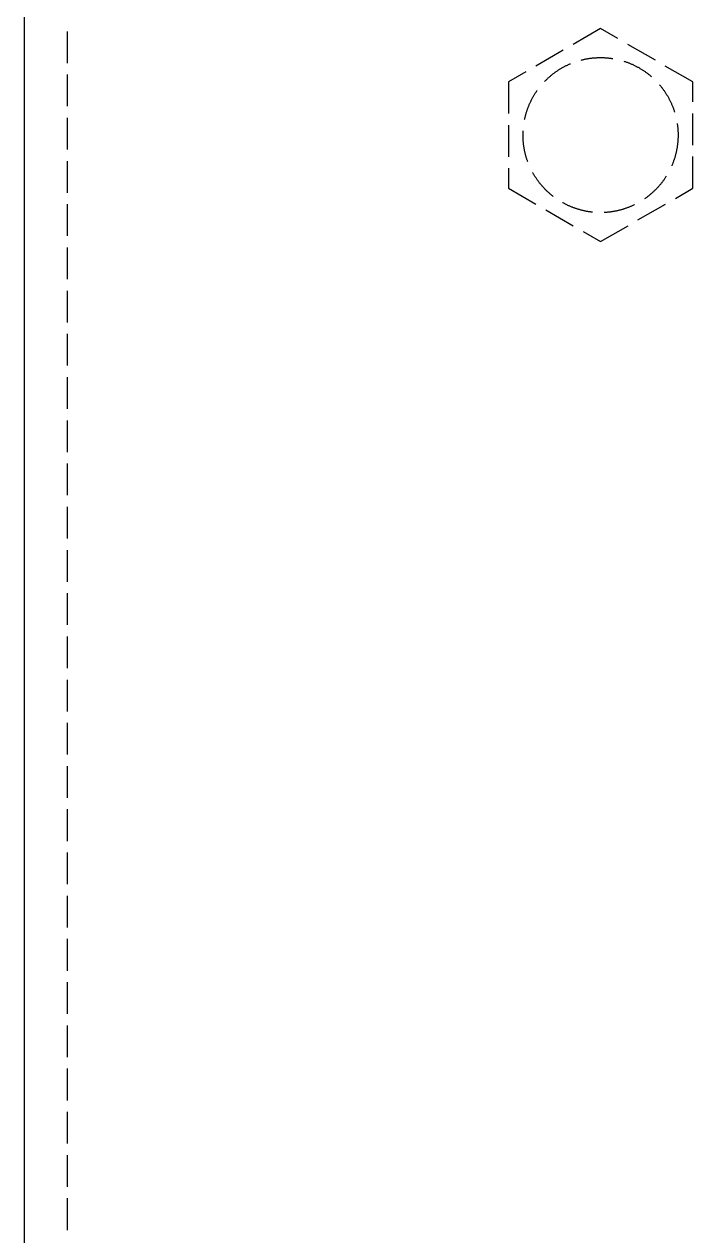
# Model space of a CAD drawing. Extents: x 24 to 486, y -395 to -55.
# Drawn here: x 134.5 to 157.7, y -269 to -226.95 of the extents above; entities that cross this region are included whole.
import ezdxf

# ---------------------------------------------------------------- set-up
doc = ezdxf.new("R2010")
doc.units = 0
doc.layers.add('BLACK', color=7, linetype='CONTINUOUS')

msp = doc.modelspace()

# ---------------------------------------------------------------- linework, layer by layer
at = {"layer": 'BLACK', "linetype": 'CONTINUOUS'}
for p, q in [((134.5, -154.8), (134.5, -394.8)), ((136, -228.3), (136, -227.2)), ((154.5, -227.104958), (153.547372, -227.654958)), ((155.101924, -227.452479), (154.5, -227.104958)), ((153.200962, -227.854958), (152.248334, -228.404958)), ((156.400962, -228.202479), (155.448334, -227.652479)), ((153.830777, -228.194575), (153.853538, -228.188834)), ((153.853538, -228.188834), (153.876349, -228.183292)), ((153.876349, -228.183292), (153.899208, -228.177949)), ((153.899208, -228.177949), (153.922112, -228.172806)), ((153.922112, -228.172806), (153.945061, -228.167864)), ((153.945061, -228.167864), (153.968051, -228.163121)), ((153.968051, -228.163121), (153.991082, -228.158579)), ((153.991082, -228.158579), (154.014152, -228.154239)), ((154.014152, -228.154239), (154.037259, -228.1501)), ((154.037259, -228.1501), (154.060401, -228.146163)), ((154.060401, -228.146163), (154.083577, -228.142428)), ((154.083577, -228.142428), (154.106784, -228.138895)), ((154.106784, -228.138895), (154.130021, -228.135565)), ((154.130021, -228.135565), (154.153286, -228.132438)), ((154.153286, -228.132438), (154.176578, -228.129513)), ((154.176578, -228.129513), (154.199895, -228.126793)), ((154.199895, -228.126793), (154.223234, -228.124276)), ((154.223234, -228.124276), (154.246594, -228.121962)), ((154.246594, -228.121962), (154.269974, -228.119853)), ((154.269974, -228.119853), (154.293371, -228.117948)), ((154.293371, -228.117948), (154.316784, -228.116247)), ((154.316784, -228.116247), (154.340211, -228.11475)), ((154.340211, -228.11475), (154.36365, -228.113458)), ((154.36365, -228.113458), (154.387099, -228.11237)), ((154.387099, -228.11237), (154.410557, -228.111487)), ((154.410557, -228.111487), (154.434022, -228.110809)), ((154.434022, -228.110809), (154.457492, -228.110336)), ((154.457492, -228.110336), (154.480965, -228.110067)), ((154.480965, -228.110067), (154.504439, -228.110004)), ((154.504439, -228.110004), (154.527913, -228.110145)), ((154.527913, -228.110145), (154.551386, -228.110491)), ((154.551386, -228.110491), (154.574854, -228.111042)), ((154.574854, -228.111042), (154.598316, -228.111797)), ((154.598316, -228.111797), (154.621771, -228.112758)), ((154.621771, -228.112758), (154.645217, -228.113923)), ((154.645217, -228.113923), (154.668651, -228.115292)), ((154.668651, -228.115292), (154.692073, -228.116866)), ((154.692073, -228.116866), (154.71548, -228.118644)), ((154.71548, -228.118644), (154.738871, -228.120627)), ((154.738871, -228.120627), (154.762244, -228.122813)), ((154.762244, -228.122813), (154.785596, -228.125204)), ((154.785596, -228.125204), (154.808927, -228.127798)), ((154.808927, -228.127798), (154.832234, -228.130596)), ((154.832234, -228.130596), (154.855516, -228.133596)), ((154.855516, -228.133596), (154.878771, -228.1368)), ((154.878771, -228.1368), (154.901997, -228.140207)), ((154.901997, -228.140207), (154.921924, -228.143295)), ((155.310863, -228.235122), (155.333215, -228.242295)), ((155.333215, -228.242295), (155.355503, -228.249664)), ((155.355503, -228.249664), (155.377726, -228.257226)), ((155.377726, -228.257226), (155.399882, -228.264983)), ((155.399882, -228.264983), (155.42197, -228.272932)), ((155.42197, -228.272932), (155.443987, -228.281074)), ((155.443987, -228.281074), (155.465933, -228.289408)), ((155.465933, -228.289408), (155.487805, -228.297932)), ((155.487805, -228.297932), (155.509601, -228.306648)), ((155.509601, -228.306648), (155.531321, -228.315553)), ((155.531321, -228.315553), (155.552963, -228.324648)), ((136, -229.8), (136, -228.7)), ((151.901924, -228.604958), (151.3, -228.952479)), ((152.758175, -228.750086), (152.77613, -228.734964)), ((152.77613, -228.734964), (152.794217, -228.719999)), ((152.794217, -228.719999), (152.812433, -228.705193)), ((152.812433, -228.705193), (152.830777, -228.690546)), ((152.830777, -228.690546), (152.849249, -228.67606)), ((152.849249, -228.67606), (152.867847, -228.661735)), ((152.867847, -228.661735), (152.886568, -228.647574)), ((152.886568, -228.647574), (152.905413, -228.633576)), ((152.905413, -228.633576), (152.924379, -228.619743)), ((152.924379, -228.619743), (152.943465, -228.606077)), ((152.943465, -228.606077), (152.96267, -228.592577)), ((152.96267, -228.592577), (152.981992, -228.579246)), ((152.981992, -228.579246), (153.001429, -228.566083)), ((153.001429, -228.566083), (153.02098, -228.553091)), ((153.02098, -228.553091), (153.040644, -228.54027)), ((153.040644, -228.54027), (153.06042, -228.527621)), ((153.06042, -228.527621), (153.080304, -228.515145)), ((153.080304, -228.515145), (153.100297, -228.502843)), ((153.100297, -228.502843), (153.120397, -228.490715)), ((153.120397, -228.490715), (153.140601, -228.478764)), ((153.140601, -228.478764), (153.16091, -228.46699)), ((153.16091, -228.46699), (153.18132, -228.455393)), ((153.18132, -228.455393), (153.20183, -228.443975)), ((153.20183, -228.443975), (153.222439, -228.432736)), ((153.222439, -228.432736), (153.243146, -228.421677)), ((153.243146, -228.421677), (153.263949, -228.4108)), ((153.263949, -228.4108), (153.284845, -228.400105)), ((153.284845, -228.400105), (153.305834, -228.389592)), ((153.305834, -228.389592), (153.326914, -228.379263)), ((153.326914, -228.379263), (153.348083, -228.369118)), ((153.348083, -228.369118), (153.36934, -228.359158)), ((153.36934, -228.359158), (153.390684, -228.349384)), ((153.390684, -228.349384), (153.412111, -228.339797)), ((153.412111, -228.339797), (153.433622, -228.330397)), ((153.433622, -228.330397), (153.452164, -228.322473)), ((155.552963, -228.324648), (155.574524, -228.333931)), ((155.574524, -228.333931), (155.596003, -228.343401)), ((155.596003, -228.343401), (155.617399, -228.353059)), ((155.617399, -228.353059), (155.63871, -228.362903)), ((155.63871, -228.362903), (155.659934, -228.372933)), ((155.659934, -228.372933), (155.681069, -228.383148)), ((155.681069, -228.383148), (155.702115, -228.393546)), ((155.702115, -228.393546), (155.723069, -228.404128)), ((155.723069, -228.404128), (155.743931, -228.414893)), ((155.743931, -228.414893), (155.764697, -228.425839)), ((155.764697, -228.425839), (155.785367, -228.436966)), ((155.785367, -228.436966), (155.805939, -228.448272)), ((155.805939, -228.448272), (155.826412, -228.459758)), ((155.826412, -228.459758), (155.846784, -228.471422)), ((155.846784, -228.471422), (155.867053, -228.483264)), ((155.867053, -228.483264), (155.887218, -228.495282)), ((155.887218, -228.495282), (155.907277, -228.507475)), ((155.907277, -228.507475), (155.927229, -228.519843)), ((155.927229, -228.519843), (155.947073, -228.532384)), ((155.947073, -228.532384), (155.966806, -228.545099)), ((155.966806, -228.545099), (155.986428, -228.557985)), ((155.986428, -228.557985), (156.005936, -228.571041)), ((156.005936, -228.571041), (156.02533, -228.584268)), ((156.02533, -228.584268), (156.044608, -228.597663)), ((156.044608, -228.597663), (156.063767, -228.611226)), ((156.063767, -228.611226), (156.082808, -228.624956)), ((156.082808, -228.624956), (156.101729, -228.638851)), ((156.101729, -228.638851), (156.120527, -228.652911)), ((156.120527, -228.652911), (156.139202, -228.667134)), ((156.139202, -228.667134), (156.157752, -228.68152)), ((156.157752, -228.68152), (156.176176, -228.696067)), ((156.176176, -228.696067), (156.194472, -228.710774)), ((156.194472, -228.710774), (156.212639, -228.725641)), ((156.212639, -228.725641), (156.230676, -228.740665)), ((157.7, -228.952479), (156.747372, -228.402479)), ((151.3, -228.952479), (151.3, -230.052479)), ((152.553443, -228.943386), (152.569719, -228.92647)), ((152.569719, -228.92647), (152.586142, -228.909697)), ((152.586142, -228.909697), (152.60271, -228.893067)), ((152.60271, -228.893067), (152.619424, -228.876583)), ((152.619424, -228.876583), (152.63628, -228.860245)), ((152.63628, -228.860245), (152.653278, -228.844056)), ((152.653278, -228.844056), (152.670417, -228.828015)), ((152.670417, -228.828015), (152.687695, -228.812124)), ((152.687695, -228.812124), (152.705112, -228.796384)), ((152.705112, -228.796384), (152.722665, -228.780797)), ((152.722665, -228.780797), (152.740353, -228.765364)), ((152.740353, -228.765364), (152.758175, -228.750086)), ((156.230676, -228.740665), (156.248581, -228.755846)), ((156.248581, -228.755846), (156.263855, -228.769011)), ((156.545285, -229.052742), (156.560454, -229.070657)), ((156.560454, -229.070657), (156.575467, -229.088703)), ((156.575467, -229.088703), (156.590322, -229.10688)), ((156.590322, -229.10688), (156.605017, -229.125186)), ((156.605017, -229.125186), (156.619552, -229.143619)), ((156.619552, -229.143619), (156.633926, -229.162178)), ((157.7, -229.647521), (157.7, -228.952479)), ((152.096745, -229.591503), (152.107382, -229.570577)), ((152.107382, -229.570577), (152.118202, -229.549745)), ((152.118202, -229.549745), (152.129203, -229.529007)), ((152.129203, -229.529007), (152.140385, -229.508367)), ((152.140385, -229.508367), (152.151746, -229.487825)), ((152.151746, -229.487825), (152.163286, -229.467383)), ((152.163286, -229.467383), (152.175004, -229.447042)), ((152.175004, -229.447042), (152.1869, -229.426804)), ((152.1869, -229.426804), (152.198971, -229.406671)), ((152.198971, -229.406671), (152.211217, -229.386644)), ((152.211217, -229.386644), (152.223638, -229.366725)), ((152.223638, -229.366725), (152.236232, -229.346915)), ((152.236232, -229.346915), (152.248999, -229.327215)), ((152.248999, -229.327215), (152.261937, -229.307628)), ((152.261937, -229.307628), (152.275046, -229.288154)), ((152.275046, -229.288154), (152.288323, -229.268796)), ((152.288323, -229.268796), (152.299864, -229.25226)), ((156.633926, -229.162178), (156.648137, -229.180862)), ((156.648137, -229.180862), (156.662185, -229.19967)), ((156.662185, -229.19967), (156.676068, -229.218599)), ((156.676068, -229.218599), (156.689785, -229.237649)), ((156.689785, -229.237649), (156.703336, -229.256818)), ((156.703336, -229.256818), (156.716718, -229.276104)), ((156.716718, -229.276104), (156.729932, -229.295506)), ((156.729932, -229.295506), (156.742976, -229.315023)), ((156.742976, -229.315023), (156.75585, -229.334653)), ((156.75585, -229.334653), (156.768551, -229.354395)), ((156.768551, -229.354395), (156.78108, -229.374246)), ((156.78108, -229.374246), (156.793435, -229.394206)), ((156.793435, -229.394206), (156.805615, -229.414274)), ((156.805615, -229.414274), (156.81762, -229.434447)), ((156.81762, -229.434447), (156.829449, -229.454723)), ((156.829449, -229.454723), (156.841099, -229.475103)), ((156.841099, -229.475103), (156.852572, -229.495583)), ((156.852572, -229.495583), (156.863866, -229.516162)), ((156.863866, -229.516162), (156.874979, -229.536839)), ((156.874979, -229.536839), (156.885912, -229.557613)), ((156.885912, -229.557613), (156.896662, -229.578481)), ((156.896662, -229.578481), (156.907231, -229.599442)), ((151.930245, -230.004728), (151.937282, -229.982334)), ((151.937282, -229.982334), (151.944515, -229.960001)), ((151.944515, -229.960001), (151.951943, -229.937733)), ((151.951943, -229.937733), (151.959565, -229.91553)), ((151.959565, -229.91553), (151.96738, -229.893394)), ((151.96738, -229.893394), (151.975388, -229.871328)), ((151.975388, -229.871328), (151.983588, -229.849332)), ((151.983588, -229.849332), (151.99198, -229.827409)), ((151.99198, -229.827409), (152.000563, -229.805559)), ((152.000563, -229.805559), (152.009336, -229.783786)), ((152.009336, -229.783786), (152.018299, -229.76209)), ((152.018299, -229.76209), (152.02745, -229.740472)), ((152.02745, -229.740472), (152.036791, -229.718936)), ((152.036791, -229.718936), (152.046318, -229.697482)), ((152.046318, -229.697482), (152.056033, -229.676112)), ((152.056033, -229.676112), (152.065934, -229.654827)), ((152.065934, -229.654827), (152.07602, -229.63363)), ((152.07602, -229.63363), (152.08629, -229.612521)), ((152.08629, -229.612521), (152.096745, -229.591503)), ((156.907231, -229.599442), (156.917616, -229.620494)), ((156.917616, -229.620494), (156.927817, -229.641637)), ((156.927817, -229.641637), (156.937833, -229.662867)), ((156.937833, -229.662867), (156.947663, -229.684184)), ((156.947663, -229.684184), (156.957307, -229.705587)), ((156.957307, -229.705587), (156.966764, -229.727072)), ((156.966764, -229.727072), (156.976033, -229.748639)), ((156.976033, -229.748639), (156.985114, -229.770286)), ((156.985114, -229.770286), (156.994005, -229.792012)), ((156.994005, -229.792012), (157.002706, -229.813814)), ((157.002706, -229.813814), (157.011217, -229.835692)), ((157.011217, -229.835692), (157.019536, -229.857643)), ((157.019536, -229.857643), (157.027664, -229.879666)), ((157.027664, -229.879666), (157.035599, -229.901758)), ((157.035599, -229.901758), (157.043341, -229.92392)), ((157.043341, -229.92392), (157.050889, -229.946147)), ((157.050889, -229.946147), (157.058243, -229.96844)), ((157.058243, -229.96844), (157.065402, -229.990797)), ((157.065402, -229.990797), (157.071396, -230.01005)), ((136, -231.3), (136, -230.2)), ((151.865852, -230.25469), (151.870711, -230.231724)), ((151.870711, -230.231724), (151.87577, -230.208801)), ((151.87577, -230.208801), (151.881029, -230.185923)), ((151.881029, -230.185923), (151.886487, -230.163092)), ((151.886487, -230.163092), (151.892145, -230.140309)), ((151.892145, -230.140309), (151.898001, -230.117577)), ((151.898001, -230.117577), (151.904055, -230.094896)), ((151.904055, -230.094896), (151.910307, -230.072269)), ((151.910307, -230.072269), (151.916757, -230.049698)), ((151.916757, -230.049698), (151.923402, -230.027184)), ((151.923402, -230.027184), (151.930245, -230.004728)), ((157.160052, -230.399724), (157.163444, -230.422952)), ((157.7, -231.147521), (157.7, -230.047521)), ((151.3, -230.452479), (151.3, -231.552479)), ((151.810025, -230.788422), (151.810228, -230.764949)), ((151.810026, -230.811897), (151.810025, -230.788422)), ((151.810233, -230.835371), (151.810026, -230.811897)), ((151.810228, -230.764949), (151.810637, -230.741478)), ((151.810644, -230.858842), (151.810233, -230.835371)), ((151.810637, -230.741478), (151.81125, -230.718011)), ((151.81125, -230.718011), (151.812068, -230.694551)), ((151.812068, -230.694551), (151.81309, -230.671098)), ((151.81309, -230.671098), (151.814132, -230.650961)), ((157.163444, -230.422952), (157.166633, -230.446209)), ((157.166633, -230.446209), (157.169619, -230.469493)), ((157.169619, -230.469493), (157.172401, -230.492802)), ((157.172401, -230.492802), (157.17498, -230.516134)), ((157.17498, -230.516134), (157.177356, -230.539489)), ((157.177356, -230.539489), (157.179527, -230.562862)), ((157.179527, -230.562862), (157.181495, -230.586255)), ((157.181495, -230.586255), (157.183258, -230.609663)), ((157.183258, -230.609663), (157.184816, -230.633086)), ((157.184816, -230.633086), (157.186171, -230.656521)), ((157.186171, -230.656521), (157.187321, -230.679968)), ((157.187321, -230.679968), (157.188266, -230.703423)), ((157.188266, -230.703423), (157.189006, -230.726886)), ((157.189006, -230.726886), (157.189542, -230.750355)), ((157.189542, -230.750355), (157.189873, -230.773827)), ((157.189898, -230.823474), (157.18959, -230.846947)), ((157.189873, -230.773827), (157.189999, -230.797301)), ((157.19, -230.8), (157.189898, -230.823474)), ((157.189999, -230.797301), (157.19, -230.8)), ((151.81126, -230.882308), (151.810644, -230.858842)), ((151.81208, -230.905769), (151.81126, -230.882308)), ((151.813106, -230.929221), (151.81208, -230.905769)), ((151.814335, -230.952663), (151.813106, -230.929221)), ((151.81577, -230.976094), (151.814335, -230.952663)), ((151.817409, -230.999511), (151.81577, -230.976094)), ((151.819252, -231.022913), (151.817409, -230.999511)), ((151.821299, -231.046298), (151.819252, -231.022913)), ((151.823551, -231.069665), (151.821299, -231.046298)), ((151.826006, -231.093011), (151.823551, -231.069665)), ((151.828665, -231.116334), (151.826006, -231.093011)), ((151.831527, -231.139634), (151.828665, -231.116334)), ((151.834592, -231.162907), (151.831527, -231.139634)), ((151.837861, -231.186153), (151.834592, -231.162907)), ((151.841332, -231.20937), (151.837861, -231.186153)), ((151.845005, -231.232555), (151.841332, -231.20937)), ((151.848881, -231.255708), (151.845005, -231.232555)), ((151.852959, -231.278825), (151.848881, -231.255708)), ((157.153108, -231.243978), (157.149133, -231.267114)), ((157.156882, -231.220809), (157.153108, -231.243978)), ((157.160453, -231.197607), (157.156882, -231.220809)), ((157.163821, -231.174376), (157.160453, -231.197607)), ((157.166987, -231.151115), (157.163821, -231.174376)), ((157.169949, -231.127829), (157.166987, -231.151115)), ((157.172708, -231.104517), (157.169949, -231.127829)), ((157.175264, -231.081182), (157.172708, -231.104517)), ((157.177616, -231.057825), (157.175264, -231.081182)), ((157.179764, -231.034449), (157.177616, -231.057825)), ((157.181708, -231.011055), (157.179764, -231.034449)), ((157.183447, -230.987645), (157.181708, -231.011055)), ((157.184983, -230.964221), (157.183447, -230.987645)), ((157.186313, -230.940784), (157.184983, -230.964221)), ((157.18744, -230.917336), (157.186313, -230.940784)), ((157.188361, -230.89388), (157.18744, -230.917336)), ((157.189078, -230.870416), (157.188361, -230.89388)), ((157.18959, -230.846947), (157.189078, -230.870416)), ((151.857238, -231.301907), (151.852959, -231.278825)), ((151.861719, -231.32495), (151.857238, -231.301907)), ((151.8664, -231.347953), (151.861719, -231.32495)), ((151.871282, -231.370914), (151.8664, -231.347953)), ((151.876364, -231.393832), (151.871282, -231.370914)), ((151.881646, -231.416705), (151.876364, -231.393832)), ((151.887128, -231.43953), (151.881646, -231.416705)), ((151.892808, -231.462307), (151.887128, -231.43953)), ((151.898687, -231.485034), (151.892808, -231.462307)), ((151.904764, -231.507708), (151.898687, -231.485034)), ((151.911039, -231.530329), (151.904764, -231.507708)), ((151.917511, -231.552893), (151.911039, -231.530329)), ((151.924179, -231.575401), (151.917511, -231.552893)), ((151.931044, -231.597849), (151.924179, -231.575401)), ((151.938104, -231.620237), (151.931044, -231.597849)), ((151.945359, -231.642562), (151.938104, -231.620237)), ((151.952809, -231.664823), (151.945359, -231.642562)), ((151.960453, -231.687019), (151.952809, -231.664823)), ((157.043445, -231.675778), (157.035706, -231.69794)), ((157.050991, -231.65355), (157.043445, -231.675778)), ((157.058342, -231.631256), (157.050991, -231.65355)), ((157.065499, -231.608899), (157.058342, -231.631256)), ((157.07246, -231.58648), (157.065499, -231.608899)), ((157.079225, -231.564001), (157.07246, -231.58648)), ((157.085794, -231.541464), (157.079225, -231.564001)), ((157.092166, -231.518871), (157.085794, -231.541464)), ((157.09834, -231.496223), (157.092166, -231.518871)), ((157.104317, -231.473522), (157.09834, -231.496223)), ((157.110096, -231.45077), (157.104317, -231.473522)), ((157.115675, -231.427968), (157.110096, -231.45077)), ((157.121055, -231.405118), (157.115675, -231.427968)), ((157.126236, -231.382223), (157.121055, -231.405118)), ((157.131217, -231.359282), (157.126236, -231.382223)), ((157.135997, -231.3363), (157.131217, -231.359282)), ((157.140577, -231.313276), (157.135997, -231.3363)), ((157.144956, -231.290214), (157.140577, -231.313276)), ((157.149133, -231.267114), (157.144956, -231.290214)), ((157.7, -232.647521), (157.7, -231.547521)), ((136, -232.8), (136, -231.7)), ((151.3, -231.952479), (151.3, -232.647521)), ((151.968291, -231.709146), (151.960453, -231.687019)), ((151.976321, -231.731205), (151.968291, -231.709146)), ((152.151902, -232.112454), (152.14213, -232.094816)), ((156.976158, -231.851067), (156.96821, -231.869599)), ((156.985236, -231.829418), (156.976158, -231.851067)), ((156.994125, -231.807692), (156.985236, -231.829418)), ((157.002823, -231.785888), (156.994125, -231.807692)), ((157.011331, -231.76401), (157.002823, -231.785888)), ((157.019648, -231.742058), (157.011331, -231.76401)), ((157.027773, -231.720034), (157.019648, -231.742058)), ((157.035706, -231.69794), (157.027773, -231.720034)), ((152.163445, -232.132895), (152.151902, -232.112454)), ((152.175165, -232.153234), (152.163445, -232.132895)), ((152.187063, -232.17347), (152.175165, -232.153234)), ((152.199136, -232.193602), (152.187063, -232.17347)), ((152.211385, -232.213627), (152.199136, -232.193602)), ((152.223808, -232.233545), (152.211385, -232.213627)), ((152.236405, -232.253354), (152.223808, -232.233545)), ((152.249174, -232.273052), (152.236405, -232.253354)), ((152.262114, -232.292638), (152.249174, -232.273052)), ((152.275225, -232.31211), (152.262114, -232.292638)), ((152.288505, -232.331467), (152.275225, -232.31211)), ((152.301954, -232.350707), (152.288505, -232.331467)), ((152.31557, -232.36983), (152.301954, -232.350707)), ((152.329352, -232.388832), (152.31557, -232.36983)), ((152.3433, -232.407714), (152.329352, -232.388832)), ((152.357412, -232.426473), (152.3433, -232.407714)), ((152.371687, -232.445109), (152.357412, -232.426473)), ((152.386124, -232.463619), (152.371687, -232.445109)), ((152.400722, -232.482002), (152.386124, -232.463619)), ((152.41548, -232.500258), (152.400722, -232.482002)), ((152.430397, -232.518384), (152.41548, -232.500258)), ((152.445471, -232.536379), (152.430397, -232.518384)), ((156.577183, -232.509214), (156.562188, -232.527275)), ((156.592019, -232.491022), (156.577183, -232.509214)), ((156.606696, -232.472702), (156.592019, -232.491022)), ((156.621213, -232.454254), (156.606696, -232.472702)), ((156.635568, -232.43568), (156.621213, -232.454254)), ((156.649761, -232.416981), (156.635568, -232.43568)), ((156.663789, -232.39816), (156.649761, -232.416981)), ((156.677653, -232.379217), (156.663789, -232.39816)), ((156.691352, -232.360153), (156.677653, -232.379217)), ((156.704883, -232.340971), (156.691352, -232.360153)), ((156.718246, -232.321671), (156.704883, -232.340971)), ((156.731441, -232.302256), (156.718246, -232.321671)), ((156.744465, -232.282726), (156.731441, -232.302256)), ((156.757319, -232.263083), (156.744465, -232.282726)), ((156.770001, -232.243329), (156.757319, -232.263083)), ((156.782509, -232.223464), (156.770001, -232.243329)), ((151.3, -232.647521), (152.252628, -233.197521)), ((152.460702, -232.554242), (152.445471, -232.536379)), ((152.476088, -232.571971), (152.460702, -232.554242)), ((152.491628, -232.589565), (152.476088, -232.571971)), ((152.507321, -232.607023), (152.491628, -232.589565)), ((152.523166, -232.624343), (152.507321, -232.607023)), ((152.539162, -232.641525), (152.523166, -232.624343)), ((152.555307, -232.658566), (152.539162, -232.641525)), ((152.5716, -232.675466), (152.555307, -232.658566)), ((152.588039, -232.692223), (152.5716, -232.675466)), ((152.604625, -232.708835), (152.588039, -232.692223)), ((152.621354, -232.725303), (152.604625, -232.708835)), ((152.638227, -232.741623), (152.621354, -232.725303)), ((152.655242, -232.757796), (152.638227, -232.741623)), ((152.672397, -232.77382), (152.655242, -232.757796)), ((152.689691, -232.789694), (152.672397, -232.77382)), ((152.707123, -232.805416), (152.689691, -232.789694)), ((152.724692, -232.820985), (152.707123, -232.805416)), ((152.742395, -232.8364), (152.724692, -232.820985)), ((152.760233, -232.85166), (152.742395, -232.8364)), ((152.778203, -232.866764), (152.760233, -232.85166)), ((152.796304, -232.881711), (152.778203, -232.866764)), ((152.814535, -232.896499), (152.796304, -232.881711)), ((152.832895, -232.911128), (152.814535, -232.896499)), ((152.851381, -232.925595), (152.832895, -232.911128)), ((156.139455, -232.932671), (156.120782, -232.946897)), ((156.158004, -232.918283), (156.139455, -232.932671)), ((156.176426, -232.903734), (156.158004, -232.918283)), ((156.19472, -232.889024), (156.176426, -232.903734)), ((156.212886, -232.874156), (156.19472, -232.889024)), ((156.230921, -232.859129), (156.212886, -232.874156)), ((156.248824, -232.843946), (156.230921, -232.859129)), ((156.266594, -232.828607), (156.248824, -232.843946)), ((156.284229, -232.813113), (156.266594, -232.828607)), ((156.301729, -232.797467), (156.284229, -232.813113)), ((156.319091, -232.781668), (156.301729, -232.797467)), ((156.336315, -232.765718), (156.319091, -232.781668)), ((156.353399, -232.749618), (156.336315, -232.765718)), ((156.370342, -232.73337), (156.353399, -232.749618)), ((156.387142, -232.716975), (156.370342, -232.73337)), ((156.403799, -232.700434), (156.387142, -232.716975)), ((156.420311, -232.683748), (156.403799, -232.700434)), ((156.436676, -232.666919), (156.420311, -232.683748)), ((156.452894, -232.649947), (156.436676, -232.666919)), ((156.468963, -232.632835), (156.452894, -232.649947)), ((156.484883, -232.615583), (156.468963, -232.632835)), ((156.500651, -232.598192), (156.484883, -232.615583)), ((156.516267, -232.580665), (156.500651, -232.598192)), ((156.531729, -232.563002), (156.516267, -232.580665)), ((156.547037, -232.545205), (156.531729, -232.563002)), ((156.562188, -232.527275), (156.547037, -232.545205)), ((157.098076, -232.995042), (157.7, -232.647521)), ((136, -234.3), (136, -233.2)), ((153.20211, -233.156179), (153.184484, -233.146384)), ((153.222721, -233.167416), (153.20211, -233.156179)), ((153.243429, -233.178472), (153.222721, -233.167416)), ((153.264232, -233.189347), (153.243429, -233.178472)), ((153.28513, -233.20004), (153.264232, -233.189347)), ((153.30612, -233.21055), (153.28513, -233.20004)), ((153.327202, -233.220877), (153.30612, -233.21055)), ((153.348372, -233.231019), (153.327202, -233.220877)), ((153.36963, -233.240976), (153.348372, -233.231019)), ((153.390975, -233.250747), (153.36963, -233.240976)), ((153.412403, -233.260332), (153.390975, -233.250747)), ((153.433915, -233.269729), (153.412403, -233.260332)), ((153.455508, -233.278938), (153.433915, -233.269729)), ((153.47718, -233.287959), (153.455508, -233.278938)), ((153.49893, -233.29679), (153.47718, -233.287959)), ((153.520757, -233.305431), (153.49893, -233.29679)), ((153.542658, -233.313881), (153.520757, -233.305431)), ((153.564632, -233.322139), (153.542658, -233.313881)), ((153.586677, -233.330206), (153.564632, -233.322139)), ((153.608792, -233.338079), (153.586677, -233.330206)), ((153.630974, -233.34576), (153.608792, -233.338079)), ((153.653223, -233.353247), (153.630974, -233.34576)), ((153.675536, -233.360539), (153.653223, -233.353247)), ((153.697912, -233.367636), (153.675536, -233.360539)), ((155.33578, -233.356867), (155.313436, -233.364064)), ((155.358061, -233.349477), (155.33578, -233.356867)), ((155.380277, -233.341892), (155.358061, -233.349477)), ((155.402425, -233.334113), (155.380277, -233.341892)), ((155.424505, -233.326142), (155.402425, -233.334113)), ((155.446514, -233.317978), (155.424505, -233.326142)), ((155.468451, -233.309622), (155.446514, -233.317978)), ((155.490314, -233.301075), (155.468451, -233.309622)), ((155.512102, -233.292338), (155.490314, -233.301075)), ((155.533813, -233.283411), (155.512102, -233.292338)), ((155.555446, -233.274295), (155.533813, -233.283411)), ((155.576997, -233.26499), (155.555446, -233.274295)), ((155.598467, -233.255498), (155.576997, -233.26499)), ((155.619853, -233.245819), (155.598467, -233.255498)), ((155.641154, -233.235953), (155.619853, -233.245819)), ((155.662368, -233.225902), (155.641154, -233.235953)), ((155.683494, -233.215666), (155.662368, -233.225902)), ((155.799038, -233.745042), (156.751666, -233.195042)), ((156.044869, -233.002153), (156.028318, -233.013672)), ((156.064027, -232.988588), (156.044869, -233.002153)), ((156.083067, -232.974856), (156.064027, -232.988588)), ((156.101985, -232.960959), (156.083067, -232.974856)), ((156.120782, -232.946897), (156.101985, -232.960959)), ((152.599038, -233.397521), (153.551666, -233.947521)), ((153.720349, -233.374538), (153.697912, -233.367636)), ((153.742846, -233.381243), (153.720349, -233.374538)), ((153.7654, -233.387752), (153.742846, -233.381243)), ((153.78801, -233.394064), (153.7654, -233.387752)), ((153.810674, -233.400179), (153.78801, -233.394064)), ((153.833391, -233.406095), (153.810674, -233.400179)), ((153.856159, -233.411813), (153.833391, -233.406095)), ((153.878975, -233.417332), (153.856159, -233.411813)), ((153.901839, -233.422652), (153.878975, -233.417332)), ((153.924749, -233.427772), (153.901839, -233.422652)), ((153.947702, -233.432692), (153.924749, -233.427772)), ((153.970697, -233.437411), (153.947702, -233.432692)), ((153.993733, -233.44193), (153.970697, -233.437411)), ((154.016807, -233.446247), (153.993733, -233.44193)), ((154.039918, -233.450363), (154.016807, -233.446247)), ((154.063064, -233.454277), (154.039918, -233.450363)), ((154.086243, -233.457989), (154.063064, -233.454277)), ((154.109454, -233.461498), (154.086243, -233.457989)), ((154.132694, -233.464805), (154.109454, -233.461498)), ((154.155963, -233.467909), (154.132694, -233.464805)), ((154.179258, -233.47081), (154.155963, -233.467909)), ((154.202577, -233.473507), (154.179258, -233.47081)), ((154.225919, -233.476001), (154.202577, -233.473507)), ((154.645536, -233.48606), (154.625397, -233.487076)), ((154.66897, -233.484688), (154.645536, -233.48606)), ((154.692392, -233.483111), (154.66897, -233.484688)), ((154.715799, -233.48133), (154.692392, -233.483111)), ((154.739189, -233.479345), (154.715799, -233.48133)), ((154.762562, -233.477155), (154.739189, -233.479345)), ((154.785914, -233.474762), (154.762562, -233.477155)), ((154.809244, -233.472165), (154.785914, -233.474762)), ((154.832551, -233.469365), (154.809244, -233.472165)), ((154.855833, -233.466361), (154.832551, -233.469365)), ((154.879088, -233.463155), (154.855833, -233.466361)), ((154.902313, -233.459745), (154.879088, -233.463155)), ((154.925508, -233.456133), (154.902313, -233.459745)), ((154.948671, -233.452319), (154.925508, -233.456133)), ((154.971799, -233.448302), (154.948671, -233.452319)), ((154.994892, -233.444084), (154.971799, -233.448302)), ((155.017947, -233.439665), (154.994892, -233.444084)), ((155.040962, -233.435045), (155.017947, -233.439665)), ((155.063936, -233.430224), (155.040962, -233.435045)), ((155.086868, -233.425202), (155.063936, -233.430224)), ((155.109754, -233.419981), (155.086868, -233.425202)), ((155.132594, -233.41456), (155.109754, -233.419981)), ((155.155386, -233.40894), (155.132594, -233.41456)), ((155.178128, -233.403122), (155.155386, -233.40894)), ((155.200819, -233.397105), (155.178128, -233.403122)), ((155.223456, -233.39089), (155.200819, -233.397105)), ((155.246038, -233.384478), (155.223456, -233.39089)), ((155.268563, -233.377869), (155.246038, -233.384478)), ((155.29103, -233.371064), (155.268563, -233.377869)), ((155.313436, -233.364064), (155.29103, -233.371064)), ((153.898076, -234.147521), (154.5, -234.495042)), ((154.5, -234.495042), (155.452628, -233.945042)), ((136, -235.8), (136, -234.7)), ((136, -237.3), (136, -236.2)), ((136, -238.8), (136, -237.7)), ((136, -240.3), (136, -239.2)), ((136, -241.8), (136, -240.7)), ((136, -243.3), (136, -242.2)), ((136, -244.8), (136, -243.7)), ((136, -246.3), (136, -245.2)), ((136, -247.8), (136, -246.7)), ((136, -249.3), (136, -248.2)), ((136, -250.8), (136, -249.7)), ((136, -252.3), (136, -251.2)), ((136, -253.8), (136, -252.7)), ((136, -255.3), (136, -254.2)), ((136, -256.8), (136, -255.7)), ((136, -258.3), (136, -257.2)), ((136, -259.8), (136, -258.7)), ((136, -261.3), (136, -260.2)), ((136, -262.8), (136, -261.7)), ((136, -264.3), (136, -263.2)), ((136, -265.8), (136, -264.7)), ((136, -267.3), (136, -266.2)), ((136, -268.8), (136, -267.7))]:
    msp.add_line(p, q, dxfattribs=at)

doc.saveas('drawing.dxf')
